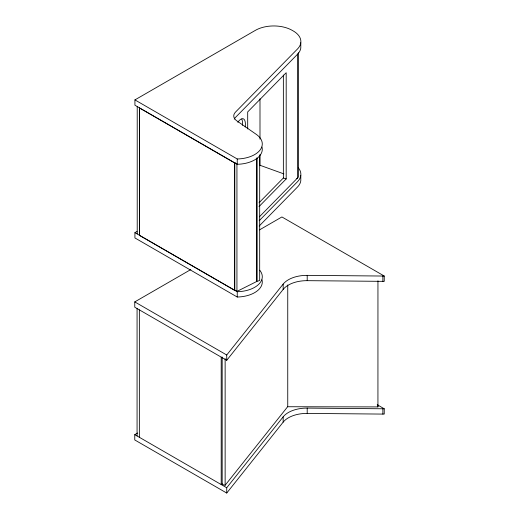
<?xml version="1.0" encoding="UTF-8"?>
<svg xmlns="http://www.w3.org/2000/svg" width="519" height="519" viewBox="0 0 519 519"><rect width="100%" height="100%" fill="white"/><g stroke="black" fill="none" stroke-linecap="round" stroke-linejoin="round"><path stroke-width="0.78" d="M287.747 284.95L287.747 406.74L377.936 406.909L377.949 405.028M226.732 360.309L226.732 355.002L283.16 284.107A26.008 15.019 0 0 1 307.203 275.362L382.866 276.037A26.008 15.019 0 0 0 384.235 276.03L384.235 281.337A26.008 15.019 0 0 1 382.866 281.35L307.203 280.669A26.008 15.019 0 0 0 283.16 289.414L226.732 360.309L134.765 307.216L134.765 301.902L190.823 269.543M222.177 357.04L222.177 484.467L225.136 485.252L287.656 406.701M226.732 493.05L226.732 487.743L283.16 416.848A26.008 15.019 0 0 1 307.203 408.103L382.866 408.777A26.008 15.019 0 0 0 384.235 408.771L384.235 414.078A26.008 15.019 0 0 1 382.866 414.084L307.203 413.409A26.008 15.019 0 0 0 283.16 422.155L226.732 493.05L134.765 439.956L134.765 434.643L137.567 433.028M259.02 202.78L283.361 177.998L283.361 75.047M259.013 206.588L286.19 178.925L286.19 72.731L247.693 111.922L247.693 128.946M259.377 216.838L297.413 178.114L297.413 53.911M259.163 220.744L297.491 181.721A26.008 15.019 0 0 0 298.302 167.806M259.163 226.057L297.491 187.028A26.008 15.019 0 0 0 300.793 180.787L300.793 175.474M296.797 178.568L298.522 176.973L298.522 52.769M134.921 99.901L255.393 30.349A26.008 15.019 0 0 1 291.925 30.206L293.001 30.809A26.008 15.019 0 0 1 297.491 48.981L235.483 112.11A13.39 7.733 0 0 0 236.833 120.862L256.282 134.369A26.008 15.019 0 0 1 260.025 150.095A26.008 15.019 0 0 1 237.241 158.976L134.921 99.901L134.921 105.214L237.241 164.289A26.008 15.019 0 0 0 261.998 147.046M261.998 279.786A26.008 15.019 0 0 1 237.241 297.03L134.921 237.949L134.921 232.642L137.022 231.429M259.487 229.898L281.908 216.955L384.235 276.03M222.353 483.89L221.204 484.551L221.204 357.117M236.936 291.425L236.936 163.998L234.802 162.583L234.802 290.011L236.936 291.425L256.821 281.434L256.821 158.042M283.361 177.998L286.19 178.925M259.545 165.113L283.874 173.897M134.921 232.642L237.241 291.717L237.241 297.03M377.222 404.723L384.235 408.771M134.765 301.902L226.732 355.002M134.765 434.643L226.732 487.743M382.866 276.037L382.866 281.35M382.866 408.777L382.866 414.084M377.949 280.824L377.936 406.909M307.203 275.362L307.203 280.669M307.203 408.103L307.203 413.409M300.793 42.733L300.793 48.046A26.008 15.019 0 0 1 297.491 54.287L235.483 117.424A13.39 7.733 0 0 0 234.244 119.143M283.16 284.107L283.16 289.414M283.16 416.848L283.16 422.155M259.993 98.805L259.993 139.131M259.993 154.454L259.993 165.743M259.682 155.441L259.682 280.455L256.937 281.46L256.937 158.061M237.241 158.976L237.241 164.289M225.136 358.629L225.136 485.252M139.52 107.868L139.52 235.295M139.364 309.869L139.364 437.303M137.217 106.538L137.217 233.972M137.068 308.539L137.068 435.973M237.825 122.309A12.19 4.911 -71.9 0 1 245.195 127.006M241.763 119.136A12.19 4.911 -71.9 0 1 242.451 125.358M259.747 270.23A26.008 15.019 0 0 1 237.241 291.717M234.387 162.784L139.416 107.952L139.416 235.386L234.387 290.212L234.387 162.784"/></g></svg>
